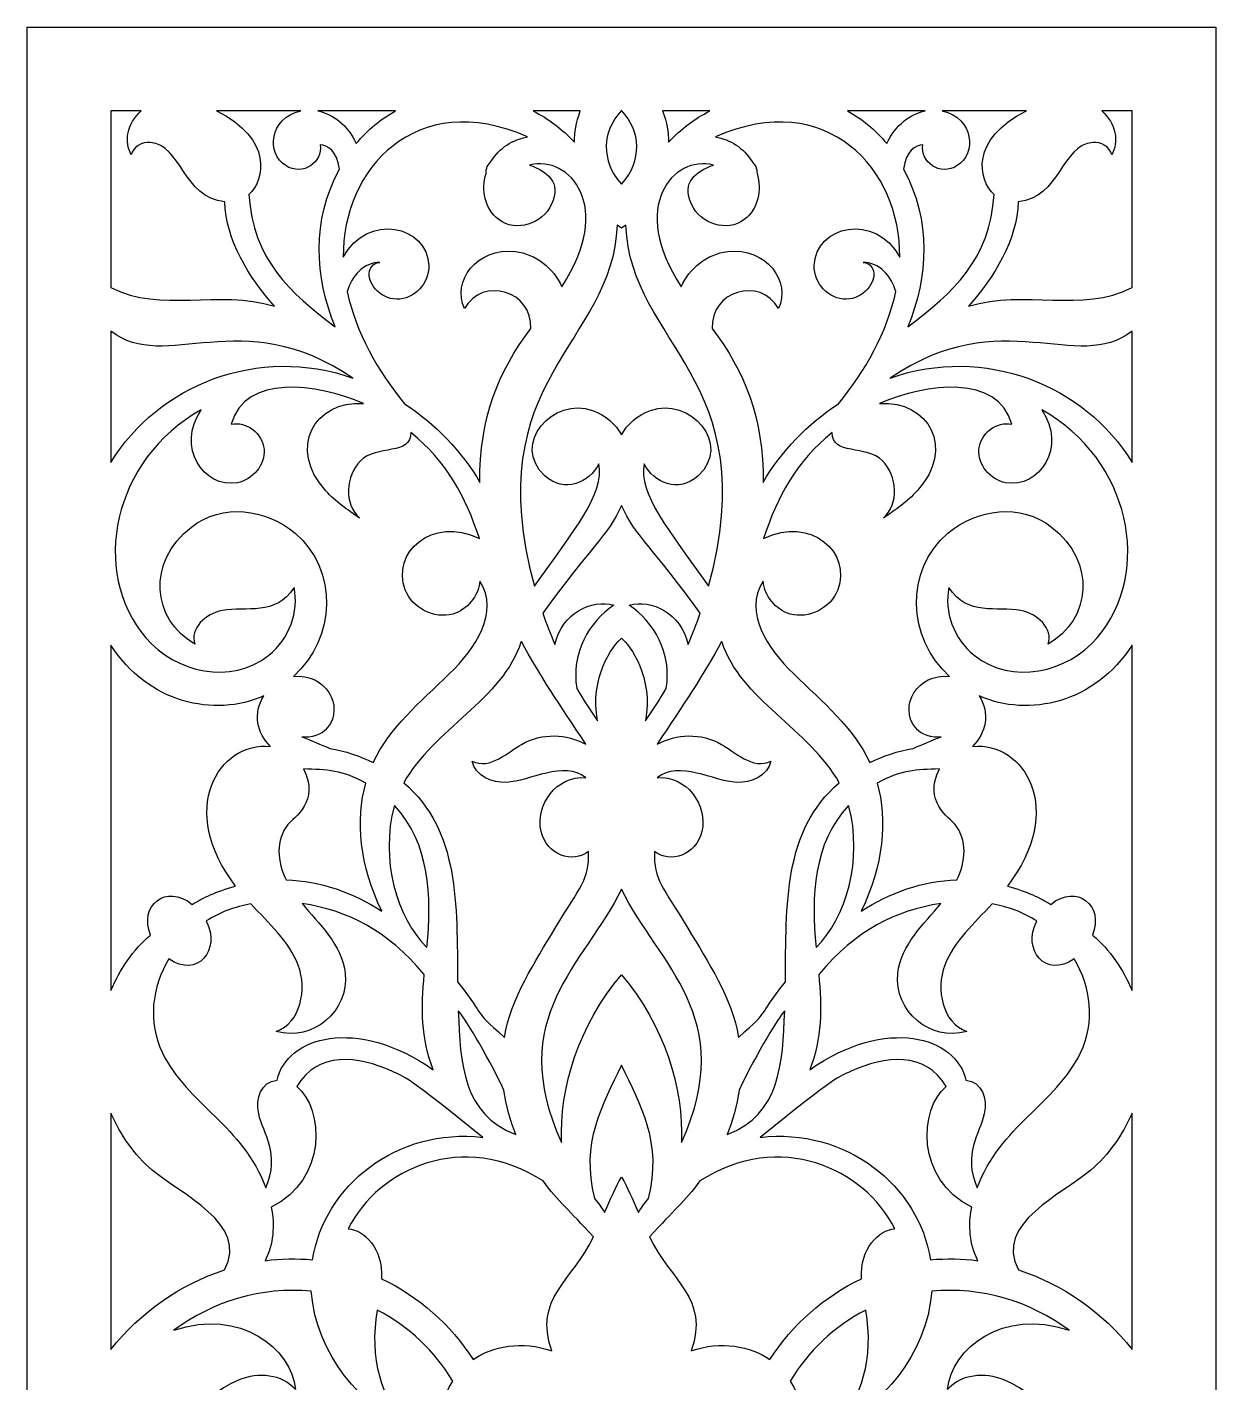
# Model space of a CAD drawing. Header units: millimetres. Extents: x -31 to 31, y -125 to 125.
# Drawn here: x -30.7 to 31, y 54.8 to 125.1 of the extents above; entities that cross this region are included whole.
import ezdxf

# ---------------------------------------------------------------- set-up
doc = ezdxf.new("R2010")
doc.units = ezdxf.units.MM
doc.header["$MEASUREMENT"] = 0
doc.layers.add('layer 1', color=7, linetype='Continuous')

msp = doc.modelspace()

# ---------------------------------------------------------------- linework, layer by layer
at = {"layer": 'layer 1', "color": 250}
for points, knots in [([(-30.6917, 125.1165), (-30.6917, 125.1165), (-30.6917, -124.8834), (-30.6917, -124.8834), (-30.6917, -124.8834), (-30.6917, -124.8834), (30.9626, -124.8834), (30.9626, -124.8834), (30.9626, -124.8834), (30.9626, -124.8834), (30.9626, 125.1165), (30.9626, 125.1165), (30.9626, 125.1165), (30.9626, 125.1165), (-30.6917, 125.1165), (-30.6917, 125.1165)], [0, 0, 0, 0, 0.2, 0.2, 0.2, 0.2, 0.4, 0.4, 0.4, 0.4, 0.6, 0.6, 0.6, 0.6, 1, 1, 1, 1]), ([(-4.7363, 119.422), (-5.5163, 119.2766), (-6.2009, 118.8551), (-6.6165, 118.1594), (-6.6165, 118.1594), (-6.7961, 117.996), (-6.8961, 117.7904), (-6.8922, 117.5208), (-6.8922, 117.5208), (-7.1374, 116.6682), (-6.9744, 115.6966), (-6.2326, 115.1332), (-6.2326, 115.1332), (-5.3277, 114.4457), (-3.9596, 114.924), (-3.4972, 115.9235), (-3.4972, 115.9235), (-2.9588, 117.0873), (-3.7232, 117.6235), (-4.6301, 117.9608), (-4.6301, 117.9608), (-2.5524, 118.4878), (-0.2111, 115.8102), (-2.9633, 111.651), (-2.9633, 111.651), (-3.3733, 112.613), (-4.3225, 113.3545), (-5.3735, 113.4752), (-5.3735, 113.4752), (-7.3989, 113.7077), (-8.6556, 111.9082), (-8.0126, 110.5133), (-8.0126, 110.5133), (-7.0456, 112.2126), (-4.453, 111.41), (-4.5727, 109.4743), (-4.5727, 109.4743), (-6.2543, 107.2434), (-7.2413, 104.8597), (-7.2093, 101.4924), (-7.2093, 101.4924), (-8.1527, 103.1208), (-9.5279, 104.5305), (-11.118, 105.5761), (-11.118, 105.5761), (-12.5003, 107.2589), (-13.64, 109.2842), (-14.0906, 111.397), (-14.0906, 111.397), (-13.8804, 112.1928), (-13.2172, 112.9185), (-12.4003, 112.9132), (-12.4003, 112.9132), (-12.6504, 112.9174), (-12.8697, 112.7058), (-12.9296, 112.4627), (-12.9296, 112.4627), (-13.0774, 111.8619), (-12.4212, 111.0269), (-11.5224, 110.9997), (-11.5224, 110.9997), (-10.624, 110.9726), (-9.8346, 111.8425), (-9.8579, 112.7411), (-9.8579, 112.7411), (-9.9121, 114.827), (-13.0445, 115.5231), (-14.2959, 113.1799), (-14.2959, 113.1799), (-14.3583, 117.7212), (-10.5292, 121.9831), (-4.7363, 119.422)], [0, 0, 0, 0, 0.0526316, 0.0526316, 0.0526316, 0.0526316, 0.1052632, 0.1052632, 0.1052632, 0.1052632, 0.1578947, 0.1578947, 0.1578947, 0.1578947, 0.2105263, 0.2105263, 0.2105263, 0.2105263, 0.2631579, 0.2631579, 0.2631579, 0.2631579, 0.3157895, 0.3157895, 0.3157895, 0.3157895, 0.3684211, 0.3684211, 0.3684211, 0.3684211, 0.4210526, 0.4210526, 0.4210526, 0.4210526, 0.4736842, 0.4736842, 0.4736842, 0.4736842, 0.5263158, 0.5263158, 0.5263158, 0.5263158, 0.5789474, 0.5789474, 0.5789474, 0.5789474, 0.6315789, 0.6315789, 0.6315789, 0.6315789, 0.6842105, 0.6842105, 0.6842105, 0.6842105, 0.7368421, 0.7368421, 0.7368421, 0.7368421, 0.7894737, 0.7894737, 0.7894737, 0.7894737, 0.8421053, 0.8421053, 0.8421053, 0.8421053, 0.8947368, 0.8947368, 0.8947368, 0.8947368, 1, 1, 1, 1]), ([(4.9008, 117.9608), (3.994, 117.6235), (3.2296, 117.0873), (3.768, 115.9235), (3.768, 115.9235), (4.2306, 114.924), (5.5986, 114.4457), (6.5035, 115.1332), (6.5035, 115.1332), (7.2454, 115.6966), (7.4084, 116.6682), (7.1632, 117.5208), (7.1632, 117.5208), (7.1671, 117.7904), (7.0669, 117.996), (6.8873, 118.1594), (6.8873, 118.1594), (6.4717, 118.8551), (5.787, 119.2766), (5.007, 119.422), (5.007, 119.422), (10.8, 121.9831), (14.629, 117.7212), (14.5669, 113.1799), (14.5669, 113.1799), (13.3153, 115.5231), (10.1829, 114.827), (10.129, 112.7411), (10.129, 112.7411), (10.1053, 111.8425), (10.8949, 110.9726), (11.7934, 110.9997), (11.7934, 110.9997), (12.6923, 111.0269), (13.3481, 111.8619), (13.2003, 112.4627), (13.2003, 112.4627), (13.1406, 112.7058), (12.9212, 112.9174), (12.6711, 112.9132), (12.6711, 112.9132), (13.4878, 112.9185), (14.1513, 112.1928), (14.3616, 111.397), (14.3616, 111.397), (13.9108, 109.2845), (12.7713, 107.2589), (11.3887, 105.5761), (11.3887, 105.5761), (9.7988, 104.5305), (8.4236, 103.1208), (7.4803, 101.4924), (7.4803, 101.4924), (7.5121, 104.8597), (6.525, 107.2434), (4.8437, 109.4743), (4.8437, 109.4743), (4.7237, 111.41), (7.3166, 112.2126), (8.2832, 110.5133), (8.2832, 110.5133), (8.9264, 111.9082), (7.6698, 113.7077), (5.6445, 113.4752), (5.6445, 113.4752), (4.5932, 113.3545), (3.6442, 112.613), (3.2341, 111.651), (3.2341, 111.651), (0.4819, 115.8102), (2.8232, 118.4878), (4.9008, 117.9608)], [0, 0, 0, 0, 0.0526316, 0.0526316, 0.0526316, 0.0526316, 0.1052632, 0.1052632, 0.1052632, 0.1052632, 0.1578947, 0.1578947, 0.1578947, 0.1578947, 0.2105263, 0.2105263, 0.2105263, 0.2105263, 0.2631579, 0.2631579, 0.2631579, 0.2631579, 0.3157895, 0.3157895, 0.3157895, 0.3157895, 0.3684211, 0.3684211, 0.3684211, 0.3684211, 0.4210526, 0.4210526, 0.4210526, 0.4210526, 0.4736842, 0.4736842, 0.4736842, 0.4736842, 0.5263158, 0.5263158, 0.5263158, 0.5263158, 0.5789474, 0.5789474, 0.5789474, 0.5789474, 0.6315789, 0.6315789, 0.6315789, 0.6315789, 0.6842105, 0.6842105, 0.6842105, 0.6842105, 0.7368421, 0.7368421, 0.7368421, 0.7368421, 0.7894737, 0.7894737, 0.7894737, 0.7894737, 0.8421053, 0.8421053, 0.8421053, 0.8421053, 0.8947368, 0.8947368, 0.8947368, 0.8947368, 1, 1, 1, 1]), ([(-26.3416, 120.7664), (-26.3416, 120.7664), (-24.7706, 120.7664), (-24.7706, 120.7664), (-24.7706, 120.7664), (-25.5233, 120.1459), (-25.6722, 119.145), (-25.2884, 118.4825), (-25.2884, 118.4825), (-25.1982, 118.902), (-24.7345, 119.1669), (-24.3069, 119.1362), (-24.3069, 119.1362), (-22.6813, 119.0205), (-22.6192, 116.2604), (-20.4378, 116.0554), (-20.4378, 116.0554), (-20.3812, 114.0763), (-19.194, 112.1106), (-17.8542, 110.6399), (-17.8542, 110.6399), (-20.8405, 111.5293), (-23.714, 110.2653), (-26.3416, 111.6016), (-26.3416, 111.6016), (-26.3416, 111.6016), (-26.3416, 120.7664), (-26.3416, 120.7664)], [0, 0, 0, 0, 0.125, 0.125, 0.125, 0.125, 0.25, 0.25, 0.25, 0.25, 0.375, 0.375, 0.375, 0.375, 0.5, 0.5, 0.5, 0.5, 0.625, 0.625, 0.625, 0.625, 0.75, 0.75, 0.75, 0.75, 1, 1, 1, 1]), ([(-16.4975, 120.7664), (-18.1521, 120.396), (-18.2874, 118.551), (-17.2797, 117.9287), (-17.2797, 117.9287), (-16.3827, 117.3748), (-15.3351, 118.1107), (-15.4979, 119.0078), (-15.4979, 119.0078), (-15.1195, 119.0078), (-14.6047, 118.7058), (-14.4981, 117.7505), (-14.4981, 117.7505), (-15.9398, 115.051), (-15.7756, 112.1833), (-14.7108, 109.5608), (-14.7108, 109.5608), (-17.0577, 111.3317), (-18.9907, 113.079), (-19.1868, 116.4399), (-19.1868, 116.4399), (-18.3634, 117.1811), (-17.9283, 119.3228), (-20.8672, 120.7664), (-20.8672, 120.7664), (-20.8672, 120.7664), (-16.4975, 120.7664), (-16.4975, 120.7664)], [0, 0, 0, 0, 0.125, 0.125, 0.125, 0.125, 0.25, 0.25, 0.25, 0.25, 0.375, 0.375, 0.375, 0.375, 0.5, 0.5, 0.5, 0.5, 0.625, 0.625, 0.625, 0.625, 0.75, 0.75, 0.75, 0.75, 1, 1, 1, 1]), ([(-11.59, 120.7664), (-12.3465, 120.3515), (-13.0377, 119.7878), (-13.6239, 119.0745), (-13.6239, 119.0745), (-14.0561, 120.0319), (-14.8343, 120.6017), (-15.6105, 120.7664), (-15.6105, 120.7664), (-15.6105, 120.7664), (-11.59, 120.7664), (-11.59, 120.7664)], [0, 0, 0, 0, 0.25, 0.25, 0.25, 0.25, 0.5, 0.5, 0.5, 0.5, 1, 1, 1, 1]), ([(-1.9997, 120.7664), (-2.2444, 120.1282), (-2.299, 119.6911), (-2.2998, 119.145), (-2.2998, 119.145), (-2.9316, 119.8195), (-3.6584, 120.3621), (-4.4409, 120.7664), (-4.4409, 120.7664), (-4.4409, 120.7664), (-1.9997, 120.7664), (-1.9997, 120.7664)], [0, 0, 0, 0, 0.25, 0.25, 0.25, 0.25, 0.5, 0.5, 0.5, 0.5, 1, 1, 1, 1]), ([(0.12, 120.7664), (0.12, 120.7664), (0.1508, 120.7664), (0.1508, 120.7664), (0.1508, 120.7664), (1.1339, 119.7345), (1.2449, 118.1883), (0.1355, 116.9613), (0.1355, 116.9613), (-0.9741, 118.1883), (-0.8631, 119.7345), (0.12, 120.7664)], [0, 0, 0, 0, 0.25, 0.25, 0.25, 0.25, 0.5, 0.5, 0.5, 0.5, 1, 1, 1, 1]), ([(4.7117, 120.7664), (3.9292, 120.3621), (3.2024, 119.8195), (2.5706, 119.145), (2.5706, 119.145), (2.5698, 119.6911), (2.5152, 120.1282), (2.2705, 120.7664), (2.2705, 120.7664), (2.2705, 120.7664), (4.7117, 120.7664), (4.7117, 120.7664)], [0, 0, 0, 0, 0.25, 0.25, 0.25, 0.25, 0.5, 0.5, 0.5, 0.5, 1, 1, 1, 1]), ([(15.8814, 120.7664), (15.1053, 120.6017), (14.327, 120.0319), (13.8949, 119.0745), (13.8949, 119.0745), (13.3086, 119.7878), (12.6175, 120.3515), (11.8608, 120.7664), (11.8608, 120.7664), (11.8608, 120.7664), (15.8814, 120.7664), (15.8814, 120.7664)], [0, 0, 0, 0, 0.25, 0.25, 0.25, 0.25, 0.5, 0.5, 0.5, 0.5, 1, 1, 1, 1]), ([(16.7683, 120.7664), (16.7683, 120.7664), (21.1381, 120.7664), (21.1381, 120.7664), (21.1381, 120.7664), (18.1991, 119.3228), (18.6341, 117.1811), (19.4578, 116.4399), (19.4578, 116.4399), (19.2617, 113.079), (17.3285, 111.3317), (14.9818, 109.5608), (14.9818, 109.5608), (16.0465, 112.1833), (16.2105, 115.051), (14.7687, 117.7505), (14.7687, 117.7505), (14.8756, 118.7058), (15.3903, 119.0078), (15.7688, 119.0078), (15.7688, 119.0078), (15.6058, 118.1107), (16.6536, 117.3748), (17.5504, 117.9287), (17.5504, 117.9287), (18.5582, 118.551), (18.4228, 120.396), (16.7683, 120.7664)], [0, 0, 0, 0, 0.125, 0.125, 0.125, 0.125, 0.25, 0.25, 0.25, 0.25, 0.375, 0.375, 0.375, 0.375, 0.5, 0.5, 0.5, 0.5, 0.625, 0.625, 0.625, 0.625, 0.75, 0.75, 0.75, 0.75, 1, 1, 1, 1]), ([(24.5777, 119.1362), (25.0053, 119.1669), (25.4692, 118.902), (25.5591, 118.4825), (25.5591, 118.4825), (25.9429, 119.145), (25.7941, 120.1459), (25.0416, 120.7664), (25.0416, 120.7664), (25.0416, 120.7664), (26.6125, 120.7664), (26.6125, 120.7664), (26.6125, 120.7664), (26.6125, 120.7664), (26.6125, 111.6016), (26.6125, 111.6016), (26.6125, 111.6016), (23.9847, 110.2653), (21.1113, 111.5293), (18.125, 110.6399), (18.125, 110.6399), (19.4649, 112.1106), (20.652, 114.0763), (20.7084, 116.0554), (20.7084, 116.0554), (22.89, 116.2604), (22.9521, 119.0205), (24.5777, 119.1362)], [0, 0, 0, 0, 0.125, 0.125, 0.125, 0.125, 0.25, 0.25, 0.25, 0.25, 0.375, 0.375, 0.375, 0.375, 0.5, 0.5, 0.5, 0.5, 0.625, 0.625, 0.625, 0.625, 0.75, 0.75, 0.75, 0.75, 1, 1, 1, 1]), ([(4.6539, 96.1111), (2.579, 99.0272), (0.9994, 100.9114), (1.317, 102.4523), (1.317, 102.4523), (1.7738, 101.4931), (3.1136, 100.9191), (4.1052, 101.8325), (4.1052, 101.8325), (5.9165, 103.5008), (3.6551, 105.9593), (1.6402, 105.2304), (1.6402, 105.2304), (0.931, 104.974), (0.4416, 104.5178), (0.1355, 103.9583), (0.1355, 103.9583), (-0.1707, 104.5178), (-0.6602, 104.974), (-1.3693, 105.2304), (-1.3693, 105.2304), (-3.3843, 105.9593), (-5.6458, 103.5008), (-3.8344, 101.8325), (-3.8344, 101.8325), (-2.8426, 100.9191), (-1.503, 101.4931), (-1.0462, 102.4523), (-1.0462, 102.4523), (-0.7285, 100.9114), (-2.3082, 99.0272), (-4.3831, 96.1111), (-4.3831, 96.1111), (-7.3484, 106.9188), (-0.3081, 108.6308), (-0.097, 114.8429), (-0.097, 114.8429), (-0.0207, 114.7903), (0.0557, 114.7378), (0.1355, 114.6891), (0.1355, 114.6891), (0.2151, 114.7378), (0.2915, 114.7903), (0.3678, 114.8429), (0.3678, 114.8429), (0.5789, 108.6308), (7.6193, 106.9188), (4.6539, 96.1111)], [0, 0, 0, 0, 0.0769231, 0.0769231, 0.0769231, 0.0769231, 0.1538462, 0.1538462, 0.1538462, 0.1538462, 0.2307692, 0.2307692, 0.2307692, 0.2307692, 0.3076923, 0.3076923, 0.3076923, 0.3076923, 0.3846154, 0.3846154, 0.3846154, 0.3846154, 0.4615385, 0.4615385, 0.4615385, 0.4615385, 0.5384615, 0.5384615, 0.5384615, 0.5384615, 0.6153846, 0.6153846, 0.6153846, 0.6153846, 0.6923077, 0.6923077, 0.6923077, 0.6923077, 0.7692308, 0.7692308, 0.7692308, 0.7692308, 0.8461538, 0.8461538, 0.8461538, 0.8461538, 1, 1, 1, 1]), ([(-26.3416, 109.3502), (-23.511, 107.0984), (-19.618, 110.8491), (-13.799, 106.9114), (-13.799, 106.9114), (-18.6874, 108.6291), (-23.9031, 106.566), (-26.3416, 102.5363), (-26.3416, 102.5363), (-26.3416, 102.5363), (-26.3416, 109.3502), (-26.3416, 109.3502)], [0, 0, 0, 0, 0.25, 0.25, 0.25, 0.25, 0.5, 0.5, 0.5, 0.5, 1, 1, 1, 1]), ([(14.0699, 106.9114), (19.8889, 110.8491), (23.7818, 107.0984), (26.6125, 109.3502), (26.6125, 109.3502), (26.6125, 109.3502), (26.6125, 102.5363), (26.6125, 102.5363), (26.6125, 102.5363), (24.1741, 106.566), (18.9583, 108.6291), (14.0699, 106.9114)], [0, 0, 0, 0, 0.25, 0.25, 0.25, 0.25, 0.5, 0.5, 0.5, 0.5, 1, 1, 1, 1]), ([(-19.7887, 101.4811), (-18.992, 101.6286), (-18.3368, 102.405), (-18.4028, 103.2129), (-18.4028, 103.2129), (-18.4689, 104.0204), (-19.3186, 104.6967), (-20.1072, 104.5097), (-20.1072, 104.5097), (-19.3784, 107.1157), (-15.6974, 106.6546), (-13.2431, 105.5888), (-13.2431, 105.5888), (-15.7889, 105.7712), (-17.2219, 103.257), (-15.1948, 101.0525), (-15.1948, 101.0525), (-14.6912, 100.505), (-14.0673, 100.0689), (-13.453, 99.6421), (-13.453, 99.6421), (-14.2693, 100.39), (-14.1863, 101.8286), (-13.4083, 102.6163), (-13.4083, 102.6163), (-12.5826, 103.4521), (-10.7302, 102.8844), (-10.7955, 104.0917), (-10.7955, 104.0917), (-8.9141, 102.5465), (-7.9553, 100.7847), (-7.2347, 98.5806), (-7.2347, 98.5806), (-9.6979, 99.7909), (-11.822, 97.8291), (-11.0828, 95.9234), (-11.0828, 95.9234), (-10.7163, 94.9783), (-9.5862, 94.392), (-8.6109, 94.669), (-8.6109, 94.669), (-7.8587, 94.8827), (-7.2986, 95.6021), (-7.2062, 96.3676), (-7.2062, 96.3676), (-6.1846, 94.7335), (-7.4197, 92.9061), (-8.7985, 91.5571), (-8.7985, 91.5571), (-10.3171, 90.074), (-11.8952, 88.7913), (-12.7445, 86.9611), (-12.7445, 86.9611), (-13.4162, 87.2924), (-14.1968, 87.569), (-14.9873, 87.6984), (-14.9873, 87.6984), (-15.472, 87.8995), (-15.957, 88.1002), (-16.4419, 88.3013), (-16.4419, 88.3013), (-15.9604, 88.2103), (-15.4193, 88.3923), (-15.1065, 88.7793), (-15.1065, 88.7793), (-14.2255, 89.8698), (-15.2066, 91.6248), (-16.8739, 91.4227), (-16.8739, 91.4227), (-14.6855, 93.4501), (-14.5279, 96.9257), (-16.7963, 98.8554), (-16.7963, 98.8554), (-18.3052, 100.1388), (-20.5602, 100.4344), (-22.1743, 99.1771), (-22.1743, 99.1771), (-24.5087, 97.3585), (-24.2224, 94.3846), (-21.9856, 93.1062), (-21.9856, 93.1062), (-22.2916, 93.9041), (-21.419, 94.6975), (-20.5781, 94.8513), (-20.5781, 94.8513), (-19.3237, 95.0814), (-17.8224, 94.5335), (-16.8406, 96.0367), (-16.8406, 96.0367), (-16.6027, 94.7998), (-17.075, 93.3901), (-18.1566, 92.5262), (-18.1566, 92.5262), (-20.1124, 90.9637), (-22.9979, 91.6379), (-24.5383, 93.4385), (-24.5383, 93.4385), (-27.4524, 96.8449), (-26.2506, 102.7158), (-21.6627, 105.2611), (-21.6627, 105.2611), (-22.9833, 103.3572), (-21.5393, 101.1565), (-19.7887, 101.4811)], [0, 0, 0, 0, 0.037037, 0.037037, 0.037037, 0.037037, 0.0740741, 0.0740741, 0.0740741, 0.0740741, 0.1111111, 0.1111111, 0.1111111, 0.1111111, 0.1481481, 0.1481481, 0.1481481, 0.1481481, 0.1851852, 0.1851852, 0.1851852, 0.1851852, 0.2222222, 0.2222222, 0.2222222, 0.2222222, 0.2592593, 0.2592593, 0.2592593, 0.2592593, 0.2962963, 0.2962963, 0.2962963, 0.2962963, 0.3333333, 0.3333333, 0.3333333, 0.3333333, 0.3703704, 0.3703704, 0.3703704, 0.3703704, 0.4074074, 0.4074074, 0.4074074, 0.4074074, 0.4444444, 0.4444444, 0.4444444, 0.4444444, 0.4814815, 0.4814815, 0.4814815, 0.4814815, 0.5185185, 0.5185185, 0.5185185, 0.5185185, 0.5555556, 0.5555556, 0.5555556, 0.5555556, 0.5925926, 0.5925926, 0.5925926, 0.5925926, 0.6296296, 0.6296296, 0.6296296, 0.6296296, 0.6666667, 0.6666667, 0.6666667, 0.6666667, 0.7037037, 0.7037037, 0.7037037, 0.7037037, 0.7407407, 0.7407407, 0.7407407, 0.7407407, 0.7777778, 0.7777778, 0.7777778, 0.7777778, 0.8148148, 0.8148148, 0.8148148, 0.8148148, 0.8518519, 0.8518519, 0.8518519, 0.8518519, 0.8888889, 0.8888889, 0.8888889, 0.8888889, 0.9259259, 0.9259259, 0.9259259, 0.9259259, 1, 1, 1, 1]), ([(7.5054, 98.5806), (8.2261, 100.7847), (9.1849, 102.5465), (11.0663, 104.0917), (11.0663, 104.0917), (11.001, 102.8844), (12.8535, 103.4521), (13.679, 102.6163), (13.679, 102.6163), (14.4572, 101.8286), (14.5401, 100.39), (13.7238, 99.6421), (13.7238, 99.6421), (14.338, 100.0689), (14.962, 100.505), (15.4654, 101.0525), (15.4654, 101.0525), (17.4925, 103.257), (16.0595, 105.7712), (13.5139, 105.5888), (13.5139, 105.5888), (15.9682, 106.6546), (19.6494, 107.1157), (20.3779, 104.5097), (20.3779, 104.5097), (19.5894, 104.6967), (18.7396, 104.0204), (18.6736, 103.2129), (18.6736, 103.2129), (18.6076, 102.405), (19.2627, 101.6286), (20.0597, 101.4811), (20.0597, 101.4811), (21.8102, 101.1565), (23.2541, 103.3572), (21.9336, 105.2611), (21.9336, 105.2611), (26.5215, 102.7158), (27.7234, 96.8449), (24.8091, 93.4385), (24.8091, 93.4385), (23.2689, 91.6379), (20.3832, 90.9637), (18.4274, 92.5262), (18.4274, 92.5262), (17.3457, 93.3901), (16.8737, 94.7998), (17.1115, 96.0367), (17.1115, 96.0367), (18.0933, 94.5335), (19.5944, 95.0814), (20.8488, 94.8513), (20.8488, 94.8513), (21.6899, 94.6975), (22.5623, 93.9041), (22.2564, 93.1062), (22.2564, 93.1062), (24.4934, 94.3846), (24.7795, 97.3585), (22.4452, 99.1771), (22.4452, 99.1771), (20.8308, 100.4344), (18.5759, 100.1388), (17.0671, 98.8554), (17.0671, 98.8554), (14.7987, 96.9257), (14.9564, 93.4501), (17.1447, 91.4227), (17.1447, 91.4227), (15.4774, 91.6248), (14.4964, 89.8698), (15.3772, 88.7793), (15.3772, 88.7793), (15.6902, 88.3923), (16.2313, 88.2103), (16.7125, 88.3013), (16.7125, 88.3013), (16.2278, 88.1002), (15.7431, 87.8995), (15.258, 87.6984), (15.258, 87.6984), (14.4674, 87.569), (13.6871, 87.2924), (13.0154, 86.9611), (13.0154, 86.9611), (12.1663, 88.7913), (10.5879, 90.074), (9.0692, 91.5571), (9.0692, 91.5571), (7.6906, 92.9061), (6.4555, 94.7335), (7.4768, 96.3676), (7.4768, 96.3676), (7.5696, 95.6021), (8.1294, 94.8827), (8.8819, 94.669), (8.8819, 94.669), (9.857, 94.392), (10.9873, 94.9783), (11.3538, 95.9234), (11.3538, 95.9234), (12.0929, 97.8291), (9.9688, 99.7909), (7.5054, 98.5806)], [0, 0, 0, 0, 0.037037, 0.037037, 0.037037, 0.037037, 0.0740741, 0.0740741, 0.0740741, 0.0740741, 0.1111111, 0.1111111, 0.1111111, 0.1111111, 0.1481481, 0.1481481, 0.1481481, 0.1481481, 0.1851852, 0.1851852, 0.1851852, 0.1851852, 0.2222222, 0.2222222, 0.2222222, 0.2222222, 0.2592593, 0.2592593, 0.2592593, 0.2592593, 0.2962963, 0.2962963, 0.2962963, 0.2962963, 0.3333333, 0.3333333, 0.3333333, 0.3333333, 0.3703704, 0.3703704, 0.3703704, 0.3703704, 0.4074074, 0.4074074, 0.4074074, 0.4074074, 0.4444444, 0.4444444, 0.4444444, 0.4444444, 0.4814815, 0.4814815, 0.4814815, 0.4814815, 0.5185185, 0.5185185, 0.5185185, 0.5185185, 0.5555556, 0.5555556, 0.5555556, 0.5555556, 0.5925926, 0.5925926, 0.5925926, 0.5925926, 0.6296296, 0.6296296, 0.6296296, 0.6296296, 0.6666667, 0.6666667, 0.6666667, 0.6666667, 0.7037037, 0.7037037, 0.7037037, 0.7037037, 0.7407407, 0.7407407, 0.7407407, 0.7407407, 0.7777778, 0.7777778, 0.7777778, 0.7777778, 0.8148148, 0.8148148, 0.8148148, 0.8148148, 0.8518519, 0.8518519, 0.8518519, 0.8518519, 0.8888889, 0.8888889, 0.8888889, 0.8888889, 0.9259259, 0.9259259, 0.9259259, 0.9259259, 1, 1, 1, 1]), ([(-3.3201, 93.0931), (-3.5462, 93.6209), (-3.7551, 94.1595), (-3.9447, 94.7074), (-3.9447, 94.7074), (-1.6444, 97.9463), (-0.5333, 98.7559), (0.1355, 100.2947), (0.1355, 100.2947), (0.8042, 98.7559), (1.9154, 97.9463), (4.2156, 94.7074), (4.2156, 94.7074), (4.026, 94.1595), (3.817, 93.6209), (3.5909, 93.0931), (3.5909, 93.0931), (3.2241, 94.7078), (1.6956, 95.4634), (0.5272, 95.1202), (0.5272, 95.1202), (1.8342, 94.2774), (2.7471, 92.6401), (2.4586, 90.8082), (2.4586, 90.8082), (2.122, 90.2335), (1.7562, 89.6757), (1.3797, 89.1244), (1.3797, 89.1244), (1.8008, 91.3366), (0.5718, 93.0896), (0.1355, 93.412), (0.1355, 93.412), (-0.3009, 93.0896), (-1.53, 91.3366), (-1.1089, 89.1244), (-1.1089, 89.1244), (-1.4854, 89.6757), (-1.8513, 90.2335), (-2.1878, 90.8082), (-2.1878, 90.8082), (-2.4763, 92.6401), (-1.5634, 94.2774), (-0.2565, 95.1202), (-0.2565, 95.1202), (-1.4247, 95.4634), (-2.9533, 94.7078), (-3.3201, 93.0931)], [0, 0, 0, 0, 0.0769231, 0.0769231, 0.0769231, 0.0769231, 0.1538462, 0.1538462, 0.1538462, 0.1538462, 0.2307692, 0.2307692, 0.2307692, 0.2307692, 0.3076923, 0.3076923, 0.3076923, 0.3076923, 0.3846154, 0.3846154, 0.3846154, 0.3846154, 0.4615385, 0.4615385, 0.4615385, 0.4615385, 0.5384615, 0.5384615, 0.5384615, 0.5384615, 0.6153846, 0.6153846, 0.6153846, 0.6153846, 0.6923077, 0.6923077, 0.6923077, 0.6923077, 0.7692308, 0.7692308, 0.7692308, 0.7692308, 0.8461538, 0.8461538, 0.8461538, 0.8461538, 1, 1, 1, 1]), ([(-26.3416, 93.0508), (-24.4296, 90.0656), (-21.0057, 89.2771), (-18.4135, 90.418), (-18.4135, 90.418), (-18.9873, 89.5181), (-18.7778, 88.4876), (-18.0706, 87.8036), (-18.0706, 87.8036), (-20.7531, 88.0738), (-22.9388, 84.5037), (-19.8769, 80.5533), (-19.8769, 80.5533), (-20.9179, 80.27), (-21.588, 79.9384), (-22.1251, 79.6022), (-22.1251, 79.6022), (-23.4925, 80.7152), (-24.9043, 79.532), (-24.2968, 78.0133), (-24.2968, 78.0133), (-25.1969, 77.2417), (-25.8855, 76.2427), (-26.3416, 75.1402), (-26.3416, 75.1402), (-26.3416, 75.1402), (-26.3416, 93.0508), (-26.3416, 93.0508)], [0, 0, 0, 0, 0.125, 0.125, 0.125, 0.125, 0.25, 0.25, 0.25, 0.25, 0.375, 0.375, 0.375, 0.375, 0.5, 0.5, 0.5, 0.5, 0.625, 0.625, 0.625, 0.625, 0.75, 0.75, 0.75, 0.75, 1, 1, 1, 1]), ([(-5.0851, 93.2), (-5.0717, 93.2166), (-5.0584, 93.2328), (-5.045, 93.249), (-5.045, 93.249), (-4.1384, 91.4795), (-3.0638, 89.9989), (-1.7154, 87.9094), (-1.7154, 87.9094), (-2.7112, 88.4594), (-3.9682, 88.5204), (-5.0568, 87.9041), (-5.0568, 87.9041), (-5.6745, 87.5541), (-6.6891, 86.5568), (-7.6106, 87.0401), (-7.6106, 87.0401), (-7.4638, 86.2898), (-6.588, 85.8961), (-5.8245, 85.9335), (-5.8245, 85.9335), (-4.6546, 85.9913), (-2.8244, 87.0945), (-1.7187, 86.1737), (-1.7187, 86.1737), (-3.2075, 86.3187), (-4.3662, 84.7503), (-4.0329, 83.3892), (-4.0329, 83.3892), (-3.7303, 82.1528), (-2.3909, 81.7037), (-1.573, 82.3503), (-1.573, 82.3503), (-1.5344, 80.8436), (-2.0071, 80.5356), (-3.2976, 78.3791), (-3.2976, 78.3791), (-4.3472, 76.6254), (-5.5956, 74.7589), (-5.9384, 72.705), (-5.9384, 72.705), (-7.7792, 74.3761), (-6.6898, 73.4617), (-8.3641, 75.5833), (-8.3641, 75.5833), (-8.4089, 79.6523), (-8.2546, 83.4115), (-11.1563, 85.918), (-11.1563, 85.918), (-9.6467, 88.6396), (-5.9998, 90.2896), (-5.0851, 93.2)], [0, 0, 0, 0, 0.0714286, 0.0714286, 0.0714286, 0.0714286, 0.1428571, 0.1428571, 0.1428571, 0.1428571, 0.2142857, 0.2142857, 0.2142857, 0.2142857, 0.2857143, 0.2857143, 0.2857143, 0.2857143, 0.3571429, 0.3571429, 0.3571429, 0.3571429, 0.4285714, 0.4285714, 0.4285714, 0.4285714, 0.5, 0.5, 0.5, 0.5, 0.5714286, 0.5714286, 0.5714286, 0.5714286, 0.6428571, 0.6428571, 0.6428571, 0.6428571, 0.7142857, 0.7142857, 0.7142857, 0.7142857, 0.7857143, 0.7857143, 0.7857143, 0.7857143, 0.8571429, 0.8571429, 0.8571429, 0.8571429, 1, 1, 1, 1]), ([(11.4272, 85.918), (8.5252, 83.4115), (8.6798, 79.6523), (8.635, 75.5833), (8.635, 75.5833), (6.9607, 73.4617), (8.0501, 74.3761), (6.2093, 72.705), (6.2093, 72.705), (5.8664, 74.7589), (4.6179, 76.6254), (3.5684, 78.3791), (3.5684, 78.3791), (2.2779, 80.5356), (1.8053, 80.8436), (1.8438, 82.3503), (1.8438, 82.3503), (2.6617, 81.7037), (4.0012, 82.1528), (4.3038, 83.3892), (4.3038, 83.3892), (4.6369, 84.7503), (3.4783, 86.3187), (1.9895, 86.1737), (1.9895, 86.1737), (3.0952, 87.0945), (4.9255, 85.9913), (6.0953, 85.9335), (6.0953, 85.9335), (6.8587, 85.8961), (7.7347, 86.2898), (7.8814, 87.0401), (7.8814, 87.0401), (6.96, 86.5568), (5.9454, 87.5541), (5.3277, 87.9041), (5.3277, 87.9041), (4.239, 88.5204), (2.9819, 88.4594), (1.9862, 87.9094), (1.9862, 87.9094), (3.3346, 89.9989), (4.4092, 91.4795), (5.3157, 93.249), (5.3157, 93.249), (5.3291, 93.2328), (5.3425, 93.2166), (5.3559, 93.2), (5.3559, 93.2), (6.2706, 90.2896), (9.9177, 88.6396), (11.4272, 85.918)], [0, 0, 0, 0, 0.0714286, 0.0714286, 0.0714286, 0.0714286, 0.1428571, 0.1428571, 0.1428571, 0.1428571, 0.2142857, 0.2142857, 0.2142857, 0.2142857, 0.2857143, 0.2857143, 0.2857143, 0.2857143, 0.3571429, 0.3571429, 0.3571429, 0.3571429, 0.4285714, 0.4285714, 0.4285714, 0.4285714, 0.5, 0.5, 0.5, 0.5, 0.5714286, 0.5714286, 0.5714286, 0.5714286, 0.6428571, 0.6428571, 0.6428571, 0.6428571, 0.7142857, 0.7142857, 0.7142857, 0.7142857, 0.7857143, 0.7857143, 0.7857143, 0.7857143, 0.8571429, 0.8571429, 0.8571429, 0.8571429, 1, 1, 1, 1]), ([(24.5678, 78.0133), (25.1753, 79.532), (23.7635, 80.7152), (22.3958, 79.6022), (22.3958, 79.6022), (21.8588, 79.9384), (21.1889, 80.27), (20.1479, 80.5533), (20.1479, 80.5533), (23.2096, 84.5037), (21.0238, 88.0738), (18.3413, 87.8036), (18.3413, 87.8036), (19.0486, 88.4876), (19.2582, 89.5181), (18.6842, 90.418), (18.6842, 90.418), (21.2764, 89.2771), (24.7005, 90.0656), (26.6125, 93.0508), (26.6125, 93.0508), (26.6125, 93.0508), (26.6125, 75.1402), (26.6125, 75.1402), (26.6125, 75.1402), (26.1564, 76.2427), (25.4678, 77.2417), (24.5678, 78.0133)], [0, 0, 0, 0, 0.125, 0.125, 0.125, 0.125, 0.25, 0.25, 0.25, 0.25, 0.375, 0.375, 0.375, 0.375, 0.5, 0.5, 0.5, 0.5, 0.625, 0.625, 0.625, 0.625, 0.75, 0.75, 0.75, 0.75, 1, 1, 1, 1]), ([(-16.3584, 86.6288), (-15.1748, 86.6076), (-14.2995, 86.5568), (-13.1298, 85.9007), (-13.1298, 85.9007), (-13.6511, 83.9741), (-13.4609, 81.6208), (-12.2863, 79.2476), (-12.2863, 79.2476), (-13.7977, 80.2171), (-15.4671, 80.8238), (-17.262, 80.8736), (-17.262, 80.8736), (-17.7228, 81.7947), (-17.8107, 82.9641), (-17.1669, 83.7452), (-17.1669, 83.7452), (-16.8673, 84.1086), (-15.489, 84.9468), (-16.3584, 86.6288)], [0, 0, 0, 0, 0.1666667, 0.1666667, 0.1666667, 0.1666667, 0.3333333, 0.3333333, 0.3333333, 0.3333333, 0.5, 0.5, 0.5, 0.5, 0.6666667, 0.6666667, 0.6666667, 0.6666667, 1, 1, 1, 1]), ([(13.4006, 85.9007), (14.5701, 86.5568), (15.4457, 86.6076), (16.6293, 86.6288), (16.6293, 86.6288), (15.7597, 84.9468), (17.138, 84.1086), (17.4378, 83.7452), (17.4378, 83.7452), (18.0816, 82.9641), (17.9938, 81.7947), (17.5327, 80.8736), (17.5327, 80.8736), (15.7378, 80.8238), (14.0684, 80.2171), (12.5571, 79.2476), (12.5571, 79.2476), (13.7319, 81.6208), (13.922, 83.9741), (13.4006, 85.9007)], [0, 0, 0, 0, 0.1666667, 0.1666667, 0.1666667, 0.1666667, 0.3333333, 0.3333333, 0.3333333, 0.3333333, 0.5, 0.5, 0.5, 0.5, 0.6666667, 0.6666667, 0.6666667, 0.6666667, 1, 1, 1, 1]), ([(-9.9531, 77.3649), (-11.5117, 78.8977), (-12.4051, 81.9302), (-11.6454, 84.7319), (-11.6454, 84.7319), (-9.7876, 82.7412), (-9.7146, 80.07), (-9.9531, 77.3649)], [0, 0, 0, 0, 0.3333333, 0.3333333, 0.3333333, 0.3333333, 1, 1, 1, 1]), ([(11.9161, 84.7319), (12.676, 81.9302), (11.7824, 78.8977), (10.2239, 77.3649), (10.2239, 77.3649), (9.9854, 80.07), (10.0584, 82.7412), (11.9161, 84.7319)], [0, 0, 0, 0, 0.3333333, 0.3333333, 0.3333333, 0.3333333, 1, 1, 1, 1]), ([(-2.9702, 67.2472), (-5.9402, 73.7549), (-1.7917, 76.4635), (0.1355, 80.3896), (0.1355, 80.3896), (2.0627, 76.4635), (6.211, 73.7549), (3.241, 67.2472), (3.241, 67.2472), (3.3613, 70.0535), (2.3526, 73.346), (0.1355, 75.9537), (0.1355, 75.9537), (-2.0818, 73.346), (-3.0905, 70.0535), (-2.9702, 67.2472)], [0, 0, 0, 0, 0.2, 0.2, 0.2, 0.2, 0.4, 0.4, 0.4, 0.4, 0.6, 0.6, 0.6, 0.6, 1, 1, 1, 1]), ([(-21.4088, 78.7432), (-20.6934, 79.1958), (-19.9078, 79.4829), (-19.0898, 79.629), (-19.0898, 79.629), (-18.1639, 78.6324), (-17.1123, 77.7039), (-16.6307, 76.4455), (-16.6307, 76.4455), (-16.1507, 75.1914), (-16.5098, 73.4797), (-17.767, 73.0077), (-17.767, 73.0077), (-15.8571, 72.4828), (-14.0003, 74.0505), (-14.1964, 76.0208), (-14.1964, 76.0208), (-14.3432, 77.4954), (-15.5886, 78.631), (-16.4302, 79.6463), (-16.4302, 79.6463), (-14.0871, 79.2977), (-12.0181, 78.2669), (-10.0919, 75.9735), (-10.0919, 75.9735), (-10.2708, 74.2696), (-10.2548, 72.6408), (-9.6325, 71.0251), (-9.6325, 71.0251), (-13.6063, 73.8145), (-17.2457, 72.7336), (-17.7243, 70.4836), (-17.7243, 70.4836), (-18.5594, 70.4067), (-18.8558, 69.5491), (-18.6798, 68.7363), (-18.6798, 68.7363), (-18.4595, 67.7181), (-17.5445, 66.6651), (-18.3093, 64.9002), (-18.3093, 64.9002), (-19.4969, 68.1175), (-22.3693, 69.2259), (-23.6671, 71.8975), (-23.6671, 71.8975), (-24.4406, 73.4896), (-24.2328, 75.3142), (-23.3416, 76.7824), (-23.3416, 76.7824), (-21.8805, 75.7273), (-20.6086, 77.2562), (-21.4088, 78.7432)], [0, 0, 0, 0, 0.0714286, 0.0714286, 0.0714286, 0.0714286, 0.1428571, 0.1428571, 0.1428571, 0.1428571, 0.2142857, 0.2142857, 0.2142857, 0.2142857, 0.2857143, 0.2857143, 0.2857143, 0.2857143, 0.3571429, 0.3571429, 0.3571429, 0.3571429, 0.4285714, 0.4285714, 0.4285714, 0.4285714, 0.5, 0.5, 0.5, 0.5, 0.5714286, 0.5714286, 0.5714286, 0.5714286, 0.6428571, 0.6428571, 0.6428571, 0.6428571, 0.7142857, 0.7142857, 0.7142857, 0.7142857, 0.7857143, 0.7857143, 0.7857143, 0.7857143, 0.8571429, 0.8571429, 0.8571429, 0.8571429, 1, 1, 1, 1]), ([(23.6125, 76.7824), (24.5036, 75.3142), (24.7114, 73.4896), (23.9381, 71.8975), (23.9381, 71.8975), (22.6402, 69.2259), (19.7679, 68.1175), (18.5801, 64.9002), (18.5801, 64.9002), (17.8153, 66.6651), (18.7304, 67.7181), (18.9505, 68.7363), (18.9505, 68.7363), (19.1266, 69.5491), (18.8302, 70.4067), (17.9952, 70.4836), (17.9952, 70.4836), (17.5165, 72.7336), (13.8772, 73.8145), (9.9032, 71.0251), (9.9032, 71.0251), (10.5255, 72.6408), (10.5417, 74.2696), (10.3625, 75.9735), (10.3625, 75.9735), (12.289, 78.2669), (14.3581, 79.2977), (16.7012, 79.6463), (16.7012, 79.6463), (15.8595, 78.631), (14.6142, 77.4954), (14.4674, 76.0208), (14.4674, 76.0208), (14.2713, 74.0505), (16.128, 72.4828), (18.0379, 73.0077), (18.0379, 73.0077), (16.7806, 73.4797), (16.4215, 75.1914), (16.9016, 76.4455), (16.9016, 76.4455), (17.3831, 77.7039), (18.4348, 78.6324), (19.3608, 79.629), (19.3608, 79.629), (20.1786, 79.4829), (20.9642, 79.1958), (21.6796, 78.7432), (21.6796, 78.7432), (20.8792, 77.2562), (22.1513, 75.7273), (23.6125, 76.7824)], [0, 0, 0, 0, 0.0714286, 0.0714286, 0.0714286, 0.0714286, 0.1428571, 0.1428571, 0.1428571, 0.1428571, 0.2142857, 0.2142857, 0.2142857, 0.2142857, 0.2857143, 0.2857143, 0.2857143, 0.2857143, 0.3571429, 0.3571429, 0.3571429, 0.3571429, 0.4285714, 0.4285714, 0.4285714, 0.4285714, 0.5, 0.5, 0.5, 0.5, 0.5714286, 0.5714286, 0.5714286, 0.5714286, 0.6428571, 0.6428571, 0.6428571, 0.6428571, 0.7142857, 0.7142857, 0.7142857, 0.7142857, 0.7857143, 0.7857143, 0.7857143, 0.7857143, 0.8571429, 0.8571429, 0.8571429, 0.8571429, 1, 1, 1, 1]), ([(-5.3384, 67.6645), (-8.1077, 68.7052), (-8.2226, 71.3634), (-8.3295, 74.0749), (-8.3295, 74.0749), (-8.0576, 73.806), (-6.9155, 71.9723), (-5.9604, 69.9678), (-5.9604, 69.9678), (-5.8487, 69.1786), (-5.6379, 68.4029), (-5.3384, 67.6645)], [0, 0, 0, 0, 0.25, 0.25, 0.25, 0.25, 0.5, 0.5, 0.5, 0.5, 1, 1, 1, 1]), ([(5.6092, 67.6645), (5.9087, 68.4029), (6.1197, 69.1786), (6.2311, 69.9678), (6.2311, 69.9678), (7.1865, 71.9723), (8.3284, 73.806), (8.6004, 74.0749), (8.6004, 74.0749), (8.4935, 71.3634), (8.3785, 68.7052), (5.6092, 67.6645)], [0, 0, 0, 0, 0.25, 0.25, 0.25, 0.25, 0.5, 0.5, 0.5, 0.5, 1, 1, 1, 1]), ([(-18.0276, 63.9004), (-15.1034, 65.3337), (-15.3039, 68.9994), (-16.6981, 70.1481), (-16.6981, 70.1481), (-15.638, 71.9995), (-13.5459, 71.7515), (-11.74, 70.9358), (-11.74, 70.9358), (-11.1591, 70.6734), (-11.0575, 70.7475), (-7.0519, 67.5171), (-7.0519, 67.5171), (-11.5112, 68.0462), (-15.2899, 65.0025), (-15.8903, 61.166), (-15.8903, 61.166), (-16.7135, 61.2443), (-17.5356, 61.226), (-18.3454, 61.1205), (-18.3454, 61.1205), (-17.912, 61.9816), (-17.8437, 62.944), (-18.0276, 63.9004)], [0, 0, 0, 0, 0.1428571, 0.1428571, 0.1428571, 0.1428571, 0.2857143, 0.2857143, 0.2857143, 0.2857143, 0.4285714, 0.4285714, 0.4285714, 0.4285714, 0.5714286, 0.5714286, 0.5714286, 0.5714286, 0.7142857, 0.7142857, 0.7142857, 0.7142857, 1, 1, 1, 1]), ([(7.3226, 67.5171), (11.3284, 70.7475), (11.4297, 70.6734), (12.011, 70.9358), (12.011, 70.9358), (13.8169, 71.7515), (15.9089, 71.9995), (16.969, 70.1481), (16.969, 70.1481), (15.5748, 68.9994), (15.3741, 65.3337), (18.2986, 63.9004), (18.2986, 63.9004), (18.1145, 62.944), (18.1829, 61.9816), (18.6161, 61.1205), (18.6161, 61.1205), (17.8065, 61.226), (16.9842, 61.2443), (16.1611, 61.166), (16.1611, 61.166), (15.5607, 65.0025), (11.7821, 68.0462), (7.3226, 67.5171)], [0, 0, 0, 0, 0.1428571, 0.1428571, 0.1428571, 0.1428571, 0.2857143, 0.2857143, 0.2857143, 0.2857143, 0.4285714, 0.4285714, 0.4285714, 0.4285714, 0.5714286, 0.5714286, 0.5714286, 0.5714286, 0.7142857, 0.7142857, 0.7142857, 0.7142857, 1, 1, 1, 1]), ([(0.1355, 71.26), (1.1424, 69.1751), (2.273, 67.2271), (1.5379, 64.3488), (1.5379, 64.3488), (1.351, 64.1184), (1.1748, 63.8785), (1.0119, 63.6273), (1.0119, 63.6273), (0.7192, 64.2899), (0.4285, 64.9436), (0.1416, 65.4579), (0.1416, 65.4579), (0.1395, 65.4554), (0.1374, 65.453), (0.1355, 65.4505), (0.1355, 65.4505), (0.1334, 65.453), (0.1314, 65.4554), (0.1293, 65.4579), (0.1293, 65.4579), (-0.1576, 64.9436), (-0.4484, 64.2899), (-0.7411, 63.6273), (-0.7411, 63.6273), (-0.9038, 63.8785), (-1.0802, 64.1184), (-1.2671, 64.3488), (-1.2671, 64.3488), (-2.0021, 67.2271), (-0.8716, 69.1751), (0.1355, 71.26)], [0, 0, 0, 0, 0.1111111, 0.1111111, 0.1111111, 0.1111111, 0.2222222, 0.2222222, 0.2222222, 0.2222222, 0.3333333, 0.3333333, 0.3333333, 0.3333333, 0.4444444, 0.4444444, 0.4444444, 0.4444444, 0.5555556, 0.5555556, 0.5555556, 0.5555556, 0.6666667, 0.6666667, 0.6666667, 0.6666667, 0.7777778, 0.7777778, 0.7777778, 0.7777778, 1, 1, 1, 1]), ([(-26.3416, 68.7705), (-25.8603, 67.643), (-25.1316, 66.6178), (-24.2058, 65.8181), (-24.2058, 65.8181), (-22.8018, 64.6063), (-19.143, 63.0453), (-20.4516, 60.6432), (-20.4516, 60.6432), (-22.7402, 59.8949), (-24.8153, 58.4507), (-26.3416, 56.5122), (-26.3416, 56.5122), (-26.3416, 56.5122), (-26.3416, 68.7705), (-26.3416, 68.7705)], [0, 0, 0, 0, 0.2, 0.2, 0.2, 0.2, 0.4, 0.4, 0.4, 0.4, 0.6, 0.6, 0.6, 0.6, 1, 1, 1, 1]), ([(20.7225, 60.6432), (19.4137, 63.0453), (23.0727, 64.6063), (24.4764, 65.8181), (24.4764, 65.8181), (25.4025, 66.6178), (26.131, 67.643), (26.6125, 68.7705), (26.6125, 68.7705), (26.6125, 68.7705), (26.6125, 56.5122), (26.6125, 56.5122), (26.6125, 56.5122), (25.086, 58.4507), (23.011, 59.8949), (20.7225, 60.6432)], [0, 0, 0, 0, 0.2, 0.2, 0.2, 0.2, 0.4, 0.4, 0.4, 0.4, 0.6, 0.6, 0.6, 0.6, 1, 1, 1, 1]), ([(-14.0348, 62.7778), (-12.4697, 65.901), (-8.0687, 67.9256), (-3.9358, 65.254), (-3.9358, 65.254), (-3.1307, 64.2041), (-2.603, 63.7529), (-1.3162, 62.3535), (-1.3162, 62.3535), (-2.4279, 60.0149), (-4.4307, 59.2187), (-3.4831, 56.4409), (-3.4831, 56.4409), (-5.0049, 56.9828), (-6.5712, 56.6847), (-7.5607, 55.9893), (-7.5607, 55.9893), (-8.7296, 57.8093), (-10.3601, 59.2557), (-12.3039, 60.1772), (-12.3039, 60.1772), (-12.2414, 61.7763), (-13.199, 62.7055), (-14.0348, 62.7778)], [0, 0, 0, 0, 0.1428571, 0.1428571, 0.1428571, 0.1428571, 0.2857143, 0.2857143, 0.2857143, 0.2857143, 0.4285714, 0.4285714, 0.4285714, 0.4285714, 0.5714286, 0.5714286, 0.5714286, 0.5714286, 0.7142857, 0.7142857, 0.7142857, 0.7142857, 1, 1, 1, 1]), ([(12.5748, 60.1772), (10.631, 59.2557), (9.0004, 57.8093), (7.8317, 55.9893), (7.8317, 55.9893), (6.8418, 56.6847), (5.2758, 56.9828), (3.7539, 56.4409), (3.7539, 56.4409), (4.7015, 59.2187), (2.6988, 60.0149), (1.587, 62.3535), (1.587, 62.3535), (2.8738, 63.7529), (3.4016, 64.2041), (4.2066, 65.254), (4.2066, 65.254), (8.3393, 67.9256), (12.7406, 65.901), (14.3055, 62.7778), (14.3055, 62.7778), (13.4698, 62.7055), (12.5123, 61.7763), (12.5748, 60.1772)], [0, 0, 0, 0, 0.1428571, 0.1428571, 0.1428571, 0.1428571, 0.2857143, 0.2857143, 0.2857143, 0.2857143, 0.4285714, 0.4285714, 0.4285714, 0.4285714, 0.5714286, 0.5714286, 0.5714286, 0.5714286, 0.7142857, 0.7142857, 0.7142857, 0.7142857, 1, 1, 1, 1]), ([(-26.3416, 51.731), (-23.7173, 50.6903), (-21.8999, 54.084), (-19.6952, 54.9455), (-19.6952, 54.9455), (-18.7132, 55.3289), (-17.4557, 55.2418), (-16.7801, 54.4325), (-16.7801, 54.4325), (-16.9915, 56.5753), (-19.6082, 58.6761), (-23.0799, 57.5102), (-23.0799, 57.5102), (-21.0603, 59.0024), (-18.5459, 59.7881), (-15.9538, 59.5312), (-15.9538, 59.5312), (-15.7008, 56.1947), (-13.271, 53.54), (-10.9545, 52.4767), (-10.9545, 52.4767), (-12.3126, 53.9775), (-12.9826, 56.0627), (-12.5316, 58.5509), (-12.5316, 58.5509), (-10.8783, 57.7155), (-9.5488, 56.413), (-8.6146, 54.8756), (-8.6146, 54.8756), (-9.6542, 53.2398), (-9.3719, 51.2462), (-8.3485, 49.8009), (-8.3485, 49.8009), (-8.1522, 50.6331), (-7.9383, 51.4509), (-7.4418, 52.1367), (-7.4418, 52.1367), (-6.4391, 48.4325), (-8.1023, 45.1375), (-10.5637, 43.0191), (-10.5637, 43.0191), (-10.2232, 43.8069), (-10.949, 44.4881), (-11.9113, 44.5209), (-11.9113, 44.5209), (-14.0556, 44.5936), (-14.9558, 42.0701), (-13.2002, 41.1095), (-13.2002, 41.1095), (-18.0881, 40.0184), (-20.7964, 44.2284), (-19.9914, 47.2271), (-19.9914, 47.2271), (-18.9332, 45.3527), (-16.5962, 45.7316), (-14.6086, 46.6175), (-14.6086, 46.6175), (-13.1283, 47.2771), (-11.5394, 48.0914), (-9.9687, 47.6917), (-9.9687, 47.6917), (-10.7547, 48.8477), (-11.6307, 49.9643), (-12.7398, 50.8155), (-12.7398, 50.8155), (-16.0049, 53.322), (-19.4017, 52.0354), (-20.1988, 49.8048), (-20.1988, 49.8048), (-21.9975, 47.6758), (-21.9714, 44.723), (-20.3796, 42.5337), (-20.3796, 42.5337), (-22.109, 43.2809), (-24.605, 40.7433), (-20.7334, 37.3461), (-20.7334, 37.3461), (-23.1269, 38.6909), (-25.1404, 40.7959), (-26.3416, 43.3814), (-26.3416, 43.3814), (-26.3416, 43.3814), (-26.3416, 51.731), (-26.3416, 51.731)], [0, 0, 0, 0, 0.0454545, 0.0454545, 0.0454545, 0.0454545, 0.0909091, 0.0909091, 0.0909091, 0.0909091, 0.1363636, 0.1363636, 0.1363636, 0.1363636, 0.1818182, 0.1818182, 0.1818182, 0.1818182, 0.2272727, 0.2272727, 0.2272727, 0.2272727, 0.2727273, 0.2727273, 0.2727273, 0.2727273, 0.3181818, 0.3181818, 0.3181818, 0.3181818, 0.3636364, 0.3636364, 0.3636364, 0.3636364, 0.4090909, 0.4090909, 0.4090909, 0.4090909, 0.4545455, 0.4545455, 0.4545455, 0.4545455, 0.5, 0.5, 0.5, 0.5, 0.5454545, 0.5454545, 0.5454545, 0.5454545, 0.5909091, 0.5909091, 0.5909091, 0.5909091, 0.6363636, 0.6363636, 0.6363636, 0.6363636, 0.6818182, 0.6818182, 0.6818182, 0.6818182, 0.7272727, 0.7272727, 0.7272727, 0.7272727, 0.7727273, 0.7727273, 0.7727273, 0.7727273, 0.8181818, 0.8181818, 0.8181818, 0.8181818, 0.8636364, 0.8636364, 0.8636364, 0.8636364, 0.9090909, 0.9090909, 0.9090909, 0.9090909, 1, 1, 1, 1]), ([(21.0041, 37.3461), (24.8758, 40.7433), (22.3799, 43.2809), (20.6506, 42.5337), (20.6506, 42.5337), (22.2423, 44.723), (22.2684, 47.6758), (20.4696, 49.8048), (20.4696, 49.8048), (19.6727, 52.0354), (16.2758, 53.322), (13.0105, 50.8155), (13.0105, 50.8155), (11.9017, 49.9643), (11.0257, 48.8477), (10.2394, 47.6917), (10.2394, 47.6917), (11.8103, 48.0914), (13.3992, 47.2771), (14.8795, 46.6175), (14.8795, 46.6175), (16.867, 45.7316), (19.2042, 45.3527), (20.2622, 47.2271), (20.2622, 47.2271), (21.0672, 44.2284), (18.3589, 40.0184), (13.4708, 41.1095), (13.4708, 41.1095), (15.2266, 42.0701), (14.3263, 44.5936), (12.1821, 44.5209), (12.1821, 44.5209), (11.2198, 44.4881), (10.4941, 43.8069), (10.8345, 43.0191), (10.8345, 43.0191), (8.3732, 45.1375), (6.7099, 48.4325), (7.7124, 52.1367), (7.7124, 52.1367), (8.2092, 51.4509), (8.4229, 50.6331), (8.6194, 49.8009), (8.6194, 49.8009), (9.6428, 51.2462), (9.9251, 53.2398), (8.8854, 54.8756), (8.8854, 54.8756), (9.8196, 56.413), (11.1492, 57.7155), (12.8023, 58.5509), (12.8023, 58.5509), (13.2535, 56.0627), (12.5832, 53.9775), (11.2254, 52.4767), (11.2254, 52.4767), (13.5417, 53.54), (15.9717, 56.1947), (16.2246, 59.5312), (16.2246, 59.5312), (18.8168, 59.7881), (21.3311, 59.0024), (23.3507, 57.5102), (23.3507, 57.5102), (19.879, 58.6761), (17.2621, 56.5753), (17.0508, 54.4325), (17.0508, 54.4325), (17.7267, 55.2418), (18.984, 55.3289), (19.9658, 54.9455), (19.9658, 54.9455), (22.1707, 54.084), (23.9878, 50.6903), (26.6125, 51.731), (26.6125, 51.731), (26.6125, 51.731), (26.6125, 43.3814), (26.6125, 43.3814), (26.6125, 43.3814), (25.4113, 40.7959), (23.3977, 38.6909), (21.0041, 37.3461)], [0, 0, 0, 0, 0.0454545, 0.0454545, 0.0454545, 0.0454545, 0.0909091, 0.0909091, 0.0909091, 0.0909091, 0.1363636, 0.1363636, 0.1363636, 0.1363636, 0.1818182, 0.1818182, 0.1818182, 0.1818182, 0.2272727, 0.2272727, 0.2272727, 0.2272727, 0.2727273, 0.2727273, 0.2727273, 0.2727273, 0.3181818, 0.3181818, 0.3181818, 0.3181818, 0.3636364, 0.3636364, 0.3636364, 0.3636364, 0.4090909, 0.4090909, 0.4090909, 0.4090909, 0.4545455, 0.4545455, 0.4545455, 0.4545455, 0.5, 0.5, 0.5, 0.5, 0.5454545, 0.5454545, 0.5454545, 0.5454545, 0.5909091, 0.5909091, 0.5909091, 0.5909091, 0.6363636, 0.6363636, 0.6363636, 0.6363636, 0.6818182, 0.6818182, 0.6818182, 0.6818182, 0.7272727, 0.7272727, 0.7272727, 0.7272727, 0.7727273, 0.7727273, 0.7727273, 0.7727273, 0.8181818, 0.8181818, 0.8181818, 0.8181818, 0.8636364, 0.8636364, 0.8636364, 0.8636364, 0.9090909, 0.9090909, 0.9090909, 0.9090909, 1, 1, 1, 1])]:
    msp.add_open_spline(points, degree=3, knots=knots, dxfattribs=at)

doc.saveas('drawing.dxf')
